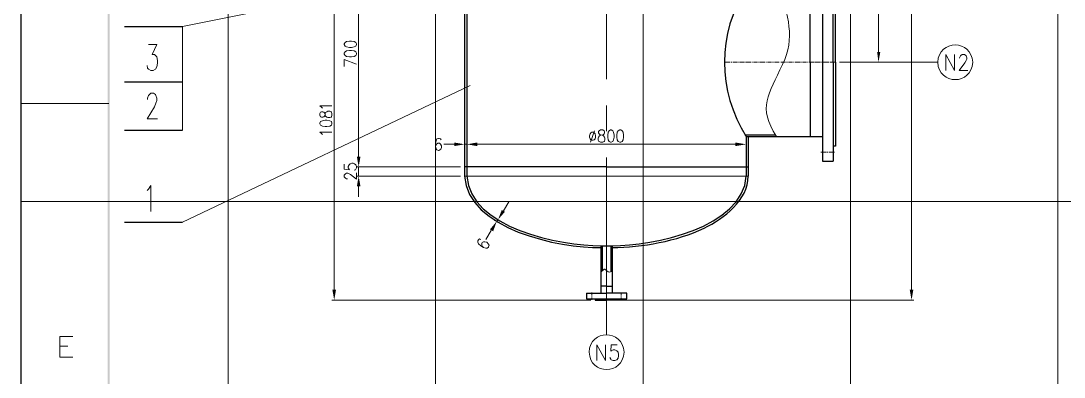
# Model space of a CAD drawing. Header units: millimetres. Extents: x 0 to 825, y 0 to 1167.
# Drawn here: x 0.1 to 414.9, y 280.4 to 422 of the extents above; entities that cross this region are included whole.
import ezdxf

# ---------------------------------------------------------------- set-up
doc = ezdxf.new("R2010")
doc.units = ezdxf.units.MM
doc.layers.add('1', color=7, linetype='Continuous')

msp = doc.modelspace()

# ---------------------------------------------------------------- hatches: boundary and pattern name
h = msp.add_hatch(color=0)
h.dxf.hatch_style = 2
h.paths.add_polyline_path([(35.421732, 1152.501732), (34.701732, 1153.221732), (35.421732, 14.541732)])
h = msp.add_hatch(color=0)
h.dxf.hatch_style = 2
h.paths.add_polyline_path([(34.701732, 1153.221732), (35.421732, 14.541732), (34.701732, 13.821732)])
h = msp.add_hatch(color=0)
h.dxf.hatch_style = 2
h.paths.add_polyline_path([(340.521732, 409.641732), (341.781732, 409.641732), (341.061732, 405.501732)])
h = msp.add_hatch(color=0)
h.dxf.hatch_style = 2
h.paths.add_polyline_path([(172.401732, 373.641732), (172.401732, 372.201732), (176.541732, 372.921732)])
h = msp.add_hatch(color=0)
h.dxf.hatch_style = 2
h.paths.add_polyline_path([(181.581732, 373.641732), (181.581732, 372.201732), (177.441732, 372.921732)])
h = msp.add_hatch(color=0)
h.dxf.hatch_style = 2
h.paths.add_polyline_path([(181.581732, 373.641732), (181.581732, 372.201732), (177.441732, 372.921732)])
h = msp.add_hatch(color=0)
h.dxf.hatch_style = 2
h.paths.add_polyline_path([(284.181732, 373.641732), (284.181732, 372.201732), (288.501732, 372.921732)])
h = msp.add_hatch(color=0)
h.dxf.hatch_style = 2
h.paths.add_polyline_path([(133.701732, 368.061732), (135.141732, 368.061732), (134.421732, 363.921732)])
h = msp.add_hatch(color=0)
h.dxf.hatch_style = 2
h.paths.add_polyline_path([(133.701732, 368.061732), (135.141732, 368.061732), (134.421732, 363.921732)])
h = msp.add_hatch(color=0)
h.dxf.hatch_style = 2
h.paths.add_polyline_path([(133.701732, 356.181732), (135.141732, 356.181732), (134.421732, 360.321732)])
h = msp.add_hatch(color=0)
h.dxf.hatch_style = 2
h.paths.add_polyline_path([(191.301732, 346.821732), (192.561732, 346.101732), (189.861732, 343.041732)])
h = msp.add_hatch(color=0)
h.dxf.hatch_style = 2
h.paths.add_polyline_path([(186.621732, 339.081732), (187.881732, 338.361732), (189.321732, 342.321732)])
h = msp.add_hatch(color=0)
h.dxf.hatch_style = 2
h.paths.add_polyline_path([(123.981732, 315.141732), (125.421732, 315.141732), (124.701732, 311.001732)])
h = msp.add_hatch(color=0)
h.dxf.hatch_style = 2
h.paths.add_polyline_path([(353.481732, 315.141732), (354.921732, 315.141732), (354.201732, 311.001732)])

# ---------------------------------------------------------------- linework, layer by layer
at = {"layer": '1', "color": 30, "lineweight": 9}
for points in [[(0.141732, 0.141732), (0.141732, 1166.901732)], [(82.581732, 0.141732), (82.581732, 1166.901732)], [(165.021732, 0.141732), (165.021732, 1166.901732)], [(247.461732, 0.141732), (247.461732, 1166.901732)], [(329.901732, 0.141732), (329.901732, 1166.901732)], [(412.341732, 0.141732), (412.341732, 1166.901732)], [(824.541732, 350.169732), (0.141732, 350.169732)]]:
    msp.add_lwpolyline(points, dxfattribs=at)
at = {"layer": '1', "color": 0, "lineweight": 9}
for points in [[(0.321732, 0.321732), (824.361732, 0.321732), (824.361732, 1166.721732), (0.321732, 1166.721732), (0.321732, 0.321732)], [(354.201732, 1057.821732), (354.201732, 315.141732)], [(124.701732, 449.961732), (124.701732, 315.141732)], [(134.421732, 449.961732), (134.421732, 368.061732)], [(232.881732, 450.861732), (232.881732, 398.841732)], [(341.061732, 449.961732), (341.061732, 409.641732)], [(64.401732, 419.721732), (171.141732, 441.141732)], [(64.401732, 419.721732), (64.401732, 378.501732)], [(50.901732, 412.521732), (54.141732, 412.521732), (52.341732, 408.561732), (53.241732, 408.561732), (53.781732, 408.021732), (54.141732, 407.661732), (54.501732, 406.221732), (54.501732, 405.141732), (54.141732, 403.701732), (53.601732, 402.801732), (52.701732, 402.261732), (51.801732, 402.261732), (50.901732, 402.801732), (50.541732, 403.161732), (50.361732, 404.241732)], [(128.661732, 412.521732), (129.021732, 411.981732), (129.561732, 411.621732), (130.821732, 411.441732), (131.541732, 411.441732), (132.621732, 411.621732), (133.341732, 411.981732), (133.521732, 412.521732), (133.521732, 412.881732), (133.341732, 413.421732), (132.621732, 413.781732), (131.541732, 413.961732), (130.821732, 413.961732), (129.561732, 413.781732), (129.021732, 413.421732), (128.661732, 412.881732), (128.661732, 412.521732)], [(128.661732, 408.741732), (129.021732, 408.201732), (129.561732, 407.841732), (130.821732, 407.661732), (131.541732, 407.661732), (132.621732, 407.841732), (133.341732, 408.201732), (133.521732, 408.741732), (133.521732, 409.101732), (133.341732, 409.641732), (132.621732, 410.001732), (131.541732, 410.181732), (130.821732, 410.181732), (129.561732, 410.001732), (129.021732, 409.641732), (128.661732, 409.101732), (128.661732, 408.741732)], [(128.661732, 403.881732), (128.661732, 406.581732), (133.521732, 404.781732)], [(367.881732, 402.261732), (367.881732, 408.561732), (371.301732, 402.261732), (371.301732, 408.561732)], [(373.281732, 407.121732), (373.281732, 407.301732), (373.641732, 408.021732), (373.821732, 408.201732), (374.361732, 408.561732), (375.261732, 408.561732), (375.801732, 408.201732), (375.981732, 408.021732), (376.161732, 407.301732), (376.161732, 406.761732), (375.981732, 406.221732), (375.441732, 405.321732), (373.101732, 402.261732), (376.521732, 402.261732)], [(279.861732, 405.501732), (282.021732, 405.501732)], [(282.381732, 405.501732), (282.741732, 405.501732)], [(283.101732, 405.501732), (284.721732, 405.501732)], [(285.081732, 405.501732), (285.441732, 405.501732)], [(285.801732, 405.501732), (287.601732, 405.501732)], [(287.781732, 405.501732), (288.141732, 405.501732)], [(288.501732, 405.501732), (290.301732, 405.501732)], [(290.661732, 405.501732), (291.021732, 405.501732)], [(291.381732, 405.501732), (293.001732, 405.501732)], [(293.361732, 405.501732), (293.721732, 405.501732)], [(294.081732, 405.501732), (295.881732, 405.501732)], [(296.241732, 405.501732), (296.601732, 405.501732)], [(296.961732, 405.501732), (298.581732, 405.501732)], [(298.941732, 405.501732), (299.301732, 405.501732)], [(299.661732, 405.501732), (301.461732, 405.501732)], [(301.821732, 405.501732), (302.001732, 405.501732)], [(302.361732, 405.501732), (304.161732, 405.501732)], [(304.521732, 405.501732), (304.881732, 405.501732)], [(305.241732, 405.501732), (306.861732, 405.501732)], [(307.221732, 405.501732), (307.581732, 405.501732)], [(307.941732, 405.501732), (309.741732, 405.501732)], [(310.101732, 405.501732), (310.461732, 405.501732)], [(310.821732, 405.501732), (312.441732, 405.501732)], [(312.801732, 405.501732), (313.161732, 405.501732)], [(313.521732, 405.501732), (315.321732, 405.501732)], [(315.681732, 405.501732), (316.041732, 405.501732)], [(316.221732, 405.501732), (318.021732, 405.501732)], [(318.381732, 405.501732), (318.741732, 405.501732)], [(319.101732, 405.501732), (320.901732, 405.501732)], [(321.081732, 405.501732), (321.441732, 405.501732)], [(321.801732, 405.501732), (323.961732, 405.501732)], [(325.581732, 405.501732), (341.961732, 405.501732)], [(341.961732, 405.501732), (364.641732, 405.501732)], [(178.701732, 396.321732), (64.401732, 341.961732)], [(50.541732, 390.741732), (50.541732, 391.281732), (50.901732, 392.361732), (51.261732, 392.721732), (51.801732, 393.261732), (52.881732, 393.261732), (53.601732, 392.721732), (53.781732, 392.361732), (54.141732, 391.281732), (54.141732, 390.381732), (53.781732, 389.301732), (53.241732, 387.861732), (50.361732, 383.001732), (54.501732, 383.001732)], [(35.061732, 389.121732), (0.321732, 389.121732)], [(120.021732, 387.321732), (119.661732, 387.681732), (118.941732, 388.221732), (123.801732, 388.221732)], [(118.941732, 384.441732), (119.301732, 383.901732), (119.661732, 383.721732), (120.201732, 383.721732), (120.561732, 383.901732), (120.921732, 384.261732), (121.101732, 384.981732), (121.281732, 385.521732), (121.821732, 385.881732), (122.181732, 386.061732), (122.901732, 386.061732), (123.441732, 385.881732), (123.621732, 385.701732), (123.801732, 385.161732), (123.801732, 384.441732), (123.621732, 383.901732), (123.441732, 383.721732), (122.901732, 383.541732), (122.181732, 383.541732), (121.821732, 383.721732), (121.281732, 384.081732), (121.101732, 384.621732), (120.921732, 385.341732), (120.561732, 385.701732), (120.201732, 385.881732), (119.661732, 385.881732), (119.301732, 385.701732), (118.941732, 385.161732), (118.941732, 384.441732)], [(232.881732, 388.401732), (232.881732, 378.141732)], [(118.941732, 381.021732), (119.301732, 380.481732), (120.021732, 380.121732), (121.101732, 379.941732), (121.821732, 379.941732), (122.901732, 380.121732), (123.621732, 380.481732), (123.801732, 381.021732), (123.801732, 381.381732), (123.621732, 381.921732), (122.901732, 382.281732), (121.821732, 382.461732), (121.101732, 382.461732), (120.021732, 382.281732), (119.301732, 381.921732), (118.941732, 381.381732), (118.941732, 381.021732)], [(120.021732, 376.881732), (119.661732, 377.241732), (118.941732, 377.781732), (123.801732, 377.781732)], [(227.121732, 377.781732), (226.761732, 377.421732), (226.401732, 377.061732), (226.221732, 376.341732), (226.221732, 375.801732), (226.401732, 375.081732), (226.761732, 374.721732), (227.121732, 374.541732), (227.661732, 374.541732), (228.021732, 374.721732), (228.381732, 375.081732), (228.561732, 375.801732), (228.561732, 376.341732), (228.381732, 377.061732), (228.021732, 377.421732), (227.661732, 377.781732), (227.121732, 377.781732)], [(228.201732, 378.321732), (226.581732, 373.821732)], [(230.541732, 378.681732), (230.001732, 378.321732), (229.821732, 377.961732), (229.821732, 377.421732), (230.001732, 377.061732), (230.361732, 376.701732), (231.261732, 376.521732), (231.801732, 376.341732), (232.161732, 375.801732), (232.341732, 375.441732), (232.341732, 374.721732), (232.161732, 374.181732), (231.981732, 374.001732), (231.441732, 373.821732), (230.541732, 373.821732), (230.001732, 374.001732), (229.821732, 374.181732), (229.641732, 374.721732), (229.641732, 375.441732), (229.821732, 375.801732), (230.181732, 376.341732), (230.721732, 376.521732), (231.621732, 376.701732), (231.981732, 377.061732), (232.161732, 377.421732), (232.161732, 377.961732), (231.981732, 378.321732), (231.441732, 378.681732), (230.541732, 378.681732)], [(234.501732, 378.681732), (233.961732, 378.321732), (233.601732, 377.781732), (233.421732, 376.521732), (233.421732, 375.801732), (233.601732, 374.721732), (233.961732, 374.001732), (234.501732, 373.821732), (234.861732, 373.821732), (235.401732, 374.001732), (235.761732, 374.721732), (235.941732, 375.801732), (235.941732, 376.521732), (235.761732, 377.781732), (235.401732, 378.321732), (234.861732, 378.681732), (234.501732, 378.681732)], [(238.281732, 378.681732), (237.561732, 378.321732), (237.201732, 377.781732), (237.021732, 376.521732), (237.021732, 375.801732), (237.201732, 374.721732), (237.561732, 374.001732), (238.281732, 373.821732), (238.641732, 373.821732), (239.181732, 374.001732), (239.541732, 374.721732), (239.721732, 375.801732), (239.721732, 376.521732), (239.541732, 377.781732), (239.181732, 378.321732), (238.641732, 378.681732), (238.281732, 378.681732)], [(176.541732, 373.641732), (176.541732, 373.821732)], [(177.441732, 371.841732), (177.441732, 373.821732)], [(177.441732, 373.641732), (177.441732, 373.821732)], [(288.501732, 371.841732), (288.501732, 373.821732)], [(134.421732, 368.061732), (134.421732, 372.201732)], [(172.401732, 372.921732), (168.261732, 372.921732)], [(177.441732, 372.921732), (176.541732, 372.921732)], [(181.581732, 372.921732), (284.181732, 372.921732)], [(181.581732, 372.921732), (185.721732, 372.921732)], [(318.201732, 369.861732), (320.361732, 369.861732)], [(320.721732, 369.861732), (321.081732, 369.861732)], [(321.441732, 369.861732), (323.601732, 369.861732)], [(128.661732, 365.001732), (128.661732, 363.021732), (130.821732, 362.841732), (130.641732, 363.021732), (130.281732, 363.561732), (130.281732, 364.101732), (130.641732, 364.821732), (131.001732, 365.181732), (131.721732, 365.361732), (132.261732, 365.361732), (132.801732, 365.181732), (133.341732, 364.821732), (133.521732, 364.101732), (133.521732, 363.561732), (133.341732, 363.021732), (133.161732, 362.841732), (132.621732, 362.661732)], [(232.881732, 367.701732), (232.881732, 311.001732)], [(129.921732, 359.241732), (129.561732, 359.241732), (129.201732, 359.421732), (129.021732, 359.601732), (128.661732, 359.961732), (128.661732, 360.681732), (129.021732, 361.041732), (129.201732, 361.221732), (129.561732, 361.401732), (130.101732, 361.401732), (130.641732, 361.221732), (131.181732, 360.861732), (133.521732, 359.061732), (133.521732, 361.581732)], [(174.921732, 363.921732), (133.521732, 363.921732)], [(174.921732, 363.921732), (133.521732, 363.921732)], [(134.421732, 363.921732), (134.421732, 360.321732)], [(174.921732, 360.321732), (133.521732, 360.321732)], [(232.881732, 360.321732), (176.541732, 360.321732)], [(232.881732, 360.321732), (289.221732, 360.321732)], [(50.361732, 354.561732), (50.901732, 355.101732), (51.801732, 356.541732), (51.801732, 346.281732)], [(134.421732, 356.181732), (134.421732, 352.041732)], [(192.021732, 346.461732), (194.181732, 350.061732)], [(188.241732, 343.041732), (188.601732, 342.681732)], [(188.601732, 343.581732), (188.961732, 343.401732)], [(189.321732, 342.321732), (189.861732, 343.041732)], [(187.161732, 338.721732), (185.001732, 335.121732)], [(183.021732, 335.121732), (182.481732, 335.301732), (182.121732, 334.941732), (181.761732, 334.581732), (181.761732, 334.041732), (182.121732, 333.321732), (183.021732, 332.601732), (184.101732, 331.881732), (185.001732, 331.701732), (185.541732, 331.701732), (186.081732, 332.061732), (186.081732, 332.241732), (186.261732, 332.781732), (185.901732, 333.321732), (185.541732, 333.861732), (185.361732, 334.041732), (184.641732, 334.221732), (184.101732, 334.221732), (183.561732, 333.861732), (183.381732, 333.681732), (183.381732, 332.961732), (183.561732, 332.421732), (184.101732, 331.881732)], [(227.121732, 314.061732), (227.121732, 313.161732)], [(227.121732, 312.801732), (227.121732, 312.441732)], [(227.121732, 312.081732), (227.121732, 311.181732)], [(238.821732, 314.061732), (238.821732, 313.161732)], [(238.821732, 312.801732), (238.821732, 312.441732)], [(238.821732, 312.081732), (238.821732, 311.181732)], [(226.761732, 311.001732), (123.801732, 311.001732)], [(232.881732, 311.001732), (232.881732, 297.141732)], [(234.681732, 311.001732), (355.101732, 311.001732)], [(15.621732, 288.321732), (15.621732, 296.601732), (20.841732, 296.601732)], [(15.621732, 292.641732), (18.861732, 292.641732)], [(229.101732, 287.061732), (229.101732, 293.181732), (232.521732, 287.061732), (232.521732, 293.181732)], [(237.201732, 293.181732), (234.861732, 293.181732), (234.681732, 290.661732), (234.861732, 290.841732), (235.581732, 291.201732), (236.301732, 291.201732), (237.021732, 290.841732), (237.561732, 290.301732), (237.741732, 289.401732), (237.741732, 288.861732), (237.561732, 287.961732), (237.021732, 287.241732), (236.301732, 287.061732), (235.581732, 287.061732), (234.861732, 287.241732), (234.681732, 287.601732), (234.321732, 288.141732)], [(15.621732, 288.321732), (20.841732, 288.321732)]]:
    msp.add_lwpolyline(points, dxfattribs=at)
at = {"layer": '1', "color": 0, "lineweight": 25}
for points in [[(176.541732, 453.021732), (176.541732, 360.321732)], [(177.441732, 453.021732), (177.441732, 360.321732)], [(318.741732, 444.741732), (318.741732, 405.501732)], [(323.061732, 405.501732), (323.061732, 444.741732)], [(323.961732, 405.501732), (323.961732, 438.801732)], [(313.881732, 405.501732), (313.881732, 435.021732)], [(41.361732, 419.721732), (64.401732, 419.721732)], [(313.881732, 405.501732), (313.881732, 375.981732)], [(318.741732, 405.501732), (318.741732, 366.261732), (323.061732, 366.261732)], [(323.061732, 405.501732), (323.061732, 366.261732)], [(323.961732, 405.501732), (323.961732, 372.201732), (323.061732, 372.201732)], [(41.361732, 397.761732), (64.401732, 397.761732)], [(41.361732, 378.501732), (64.401732, 378.501732)], [(287.961732, 376.701732), (300.021732, 376.701732)], [(288.501732, 375.981732), (288.501732, 360.321732)], [(288.501732, 375.981732), (318.741732, 375.981732)], [(289.221732, 375.981732), (289.221732, 360.321732)], [(232.881732, 363.921732), (176.541732, 363.921732)], [(232.881732, 363.921732), (289.221732, 363.921732)], [(41.361732, 341.961732), (64.401732, 341.961732)], [(230.721732, 332.601732), (230.721732, 313.701732)], [(230.721732, 332.601732), (235.221732, 332.601732)], [(231.261732, 332.601732), (231.261732, 322.701732)], [(234.681732, 332.601732), (234.681732, 322.341732)], [(235.221732, 332.601732), (235.221732, 313.701732)], [(232.881732, 316.581732), (230.721732, 316.581732)], [(232.881732, 316.581732), (235.221732, 316.581732)], [(224.961732, 313.701732), (224.961732, 311.541732), (232.881732, 311.541732)], [(224.961732, 313.701732), (232.881732, 313.701732)], [(228.381732, 311.541732), (228.381732, 311.001732), (232.881732, 311.001732)], [(240.981732, 313.701732), (232.881732, 313.701732)], [(237.381732, 311.541732), (237.381732, 311.001732), (232.881732, 311.001732)], [(232.881732, 311.541732), (240.981732, 311.541732)], [(240.981732, 311.541732), (240.981732, 313.701732)]]:
    msp.add_lwpolyline(points, dxfattribs=at)
for points in [[(288.501732, 435.021732), (276.981732, 417.021732), (276.981732, 393.981732), (288.501732, 375.981732)], [(176.541732, 360.321732), (177.621732, 339.261732), (214.341732, 331.521732), (230.721732, 331.881732)], [(177.441732, 360.321732), (178.521732, 339.621732), (214.701732, 332.601732), (230.721732, 332.601732)], [(235.221732, 332.601732), (251.241732, 332.601732), (287.241732, 339.621732), (288.501732, 360.321732)]]:
    msp.add_open_spline(points, degree=3, dxfattribs=at)
at = {"layer": '1', "color": 0, "lineweight": 9}
for points, knots in [([(301.461732, 435.021732), (305.061732, 424.041732), (308.121732, 415.401732), (302.901732, 404.601732), (297.501732, 392.721732), (292.821732, 387.681732), (300.561732, 375.981732)], [0, 0, 0, 0, 1, 1, 1, 2, 2, 2, 2]), ([(378.501732, 405.501732), (378.141732, 414.681732), (365.001732, 414.681732), (364.641732, 405.501732), (365.001732, 396.321732), (378.141732, 396.321732), (378.501732, 405.501732)], [0, 0, 0, 0, 1, 1, 1, 2, 2, 2, 2]), ([(167.181732, 374.721732), (167.181732, 374.721732), (167.001732, 375.081732), (167.001732, 375.081732), (167.001732, 375.081732), (166.461732, 375.261732), (166.461732, 375.261732), (166.461732, 375.261732), (166.101732, 375.261732), (166.101732, 375.261732), (166.101732, 375.261732), (165.561732, 375.081732), (165.561732, 375.081732), (165.561732, 375.081732), (165.201732, 374.361732), (165.201732, 374.361732), (165.201732, 374.361732), (165.021732, 373.281732), (165.021732, 373.281732), (165.021732, 373.281732), (165.021732, 372.021732), (165.021732, 372.021732), (165.021732, 372.021732), (165.201732, 371.121732), (165.201732, 371.121732), (165.201732, 371.121732), (165.561732, 370.761732), (165.561732, 370.761732), (165.561732, 370.761732), (166.101732, 370.401732), (166.101732, 370.401732), (166.101732, 370.401732), (166.281732, 370.401732), (166.281732, 370.401732), (169.161732, 371.481732), (165.741732, 375.621732), (165.021732, 372.021732)], [0, 0, 0, 0, 1, 1, 1, 2, 2, 2, 3, 3, 3, 4, 4, 4, 5, 5, 5, 6, 6, 6, 7, 7, 7, 8, 8, 8, 9, 9, 9, 10, 10, 10, 11, 11, 11, 12, 12, 12, 12]), ([(230.721732, 322.161732), (230.721732, 322.161732), (231.261732, 322.701732), (231.261732, 322.701732), (231.261732, 322.701732), (231.801732, 323.061732), (231.801732, 323.061732), (231.801732, 323.061732), (231.981732, 323.241732), (231.981732, 323.241732), (231.981732, 323.241732), (232.341732, 323.241732), (232.341732, 323.241732), (233.421732, 322.521732), (233.601732, 321.441732), (235.221732, 322.521732)], [0, 0, 0, 0, 1, 1, 1, 2, 2, 2, 3, 3, 3, 4, 4, 4, 5, 5, 5, 5]), ([(239.901732, 290.301732), (239.361732, 299.481732), (226.401732, 299.481732), (226.041732, 290.301732), (226.401732, 281.121732), (239.541732, 281.121732), (239.901732, 290.301732)], [0, 0, 0, 0, 1, 1, 1, 2, 2, 2, 2])]:
    msp.add_open_spline(points, degree=3, knots=knots, dxfattribs=at)
at = {"layer": '1', "color": 0, "lineweight": 25}
msp.add_open_spline([(235.221732, 331.881732), (247.281732, 332.061732), (260.781732, 334.401732), (271.761732, 339.621732), (279.681732, 343.581732), (289.221732, 350.601732), (289.221732, 360.321732)], degree=3, knots=[0, 0, 0, 0, 1, 1, 1, 2, 2, 2, 2], dxfattribs=at)

doc.saveas('drawing.dxf')
